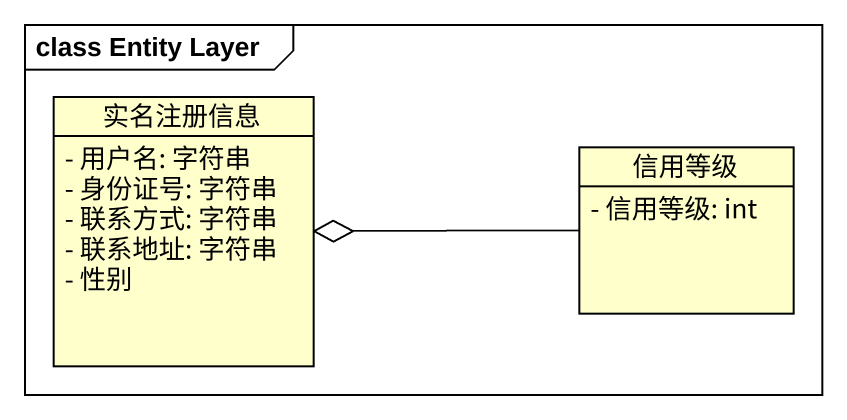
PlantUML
@startuml
mainframe class Entity Layer
hide circle
hide empty members
skinparam classAttributeIconSize 0
class 实名注册信息 {
  - 用户名: 字符串
  - 身份证号: 字符串
  - 联系方式: 字符串
  - 联系地址: 字符串
  - 性别
}
class 信用等级 {
  - 信用等级: int
}
信用等级 -left-o 实名注册信息
@enduml
